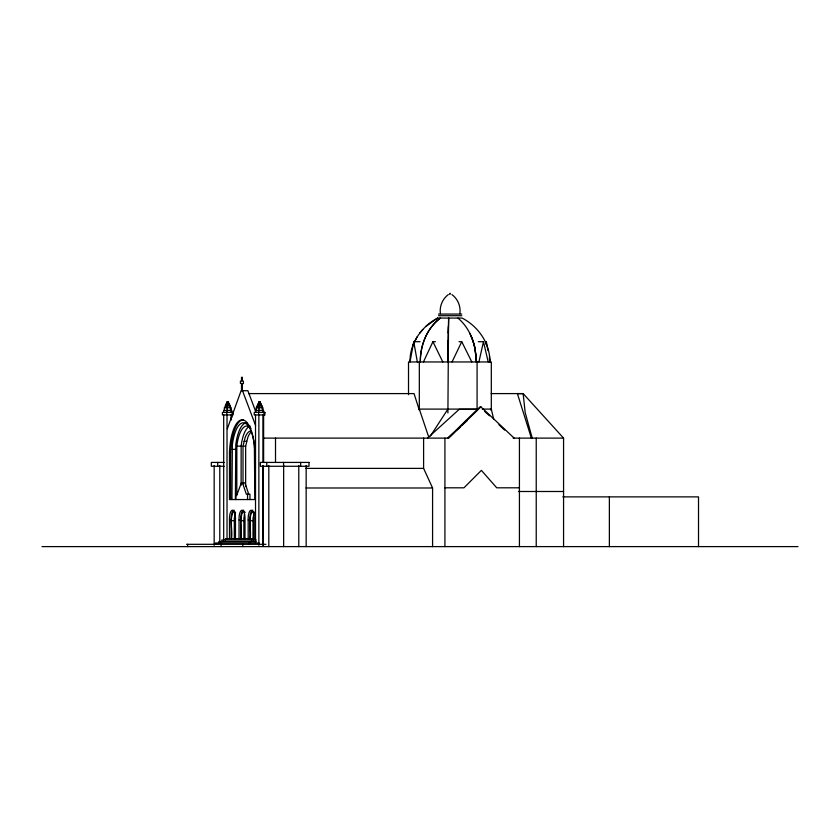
<?xml version="1.0" encoding="UTF-8"?>
<svg xmlns="http://www.w3.org/2000/svg" width="840" height="840" viewBox="0 0 840 840"><rect width="100%" height="100%" fill="white"/><g stroke="black" fill="none" stroke-linecap="round" stroke-linejoin="round"><path stroke-width="1.26" d="M243.012 483.924L243.012 446.156L245.185 437.409A25.589 8.915 -90 0 1 251.108 430.931M245.648 486.528L245.658 446.156L247.832 437.409A25.589 8.915 -90 0 1 251.612 431.687M231.494 538.619C232.869 529.893 229.068 519.708 233.415 511.57L234.938 511.57M234.308 538.619L234.318 518.332L235.536 512.547M241.048 538.619C242.424 529.893 238.623 519.708 242.97 511.57L243.737 511.235M243.863 538.619L243.873 518.332L244.514 514.091M250.184 538.619C251.57 529.893 247.758 519.708 252.116 511.57L253.638 511.57L254.341 512.547M253.008 538.619L253.008 518.332L254.237 512.547M448.57 318.066L447.909 412.976M448.739 318.066L448.151 336.966A46.935 1.376 -90 0 0 447.993 348.947L447.941 361.956L448.056 340.673M420.284 361.956C420.105 345.377 426.909 328.178 440.412 318.066C426.899 328.178 420.21 345.397 420.389 361.956M448.403 326.235L448.171 333.029M231.956 499.548L232.355 444.675A33.737 11.749 -90 0 1 243.359 422.793A33.737 11.749 -90 0 1 254.363 444.675L254.856 499.548L229.478 499.548L229.478 452.256A36.655 12.779 -90 0 1 242.162 419.864A36.655 12.779 -90 0 1 254.856 452.256M235.389 499.548L235.788 444.675A33.737 11.749 -90 0 1 246.792 422.793M236.806 495.642L236.838 445.798A30.513 10.637 -90 0 1 250.971 428.463M241.122 485.226L241.154 445.798A30.513 10.637 -90 0 1 250.257 426.111M459.869 313.604C460.95 306.432 457.779 298.882 451.941 294.588M420.074 341.702L413.742 341.702L410.004 361.956C409.574 343.487 421.565 326.445 437.608 318.066L462.116 318.066C478.244 326.382 490.224 343.466 489.846 361.956L489.51 356.276M485.898 344.232L486.37 341.702L487.945 350.564M478.905 361.956L483.473 341.702L478.265 341.702M227.325 428.747L241.112 390.716L247.884 390.716L256 412.293M413.154 344.747L417.218 336.756M423.413 361.956L432.925 341.702L435.435 341.702M452.046 361.956L461.748 341.702L459.007 341.702M430.479 435.971L447.909 409.101M419.8 333.029L422.751 329.511M514.143 438.113L480.911 406.875L448.812 438.113L263.939 438.113M427.507 438.113L459.197 409.343L478.286 409.343M453.632 432.884L447.867 438.113L479.955 406.875L480.911 406.875M456.509 430.269L460.352 426.783M462.273 425.04L467.072 420.683M426.038 326.235L437.661 318.066M448.329 294.588C442.491 298.882 439.331 306.432 440.412 313.604M438.522 314.076L461.759 314.076M438.522 315.714L461.759 315.714M248.535 393.593L414.046 393.593L419.318 410.193L419.318 361.956M491.159 393.593L523.163 393.593L563.567 438.113L563.567 546.609M418.971 409.101L477.078 409.101L477.078 361.956M482.255 409.101L491.316 409.101L493.679 419.192M513.156 438.113L563.567 438.113M243.999 441.273L246.635 441.273M236.806 446.156L241.122 446.156M243.012 446.156L245.658 446.156M231.956 449.348L235.389 449.348M229.478 452.256L230.664 452.256A36.655 12.779 90 0 1 243.359 419.864M224.196 462.42L211.334 462.42L211.334 466.274L224.196 466.274M305.508 468.384L423.602 468.384L432.579 487.988L432.579 546.609M444.917 487.809L463.953 487.809L481.383 470.369L496.734 487.809L519.424 487.809M305.981 487.988L432.579 487.988M518.448 491.495L563.567 491.495M562.79 496.881L698.513 496.881L698.513 546.609M229.488 538.619L229.488 520.002L231.2 520.002A8.662 3.014 -90 0 1 234.192 510.185M239.043 538.619L239.043 520.002L240.755 520.002A8.662 3.014 -90 0 1 243.747 510.185M248.178 538.619L248.178 520.002L249.9 520.002A8.662 3.014 -90 0 1 252.893 510.185M231.494 520.695L234.308 520.695M241.048 520.695L243.863 520.695M250.184 520.695L253.008 520.695M255.528 538.619L225.509 538.619L225.509 539.984M256.232 539.984L221.855 539.984L221.855 541.579M256.232 541.579L218.841 541.579L218.841 542.997M259.056 542.997L215.481 542.997L215.481 544.309M186.564 544.309L265.913 544.309M42 546.609L798 546.609M457.926 318.066C470.62 328.681 476.28 345.765 476.112 361.956M484.701 411.338L489.457 415.8M498.95 424.725L504.651 430.08M244.493 511.57L245.196 512.547M461.748 341.702L471.818 361.956M432.925 341.702L442.817 361.956M469.655 333.029L471.44 336.966A46.557 32.361 -90 0 1 475.178 348.947L476.385 361.956M242.508 390.716L255.581 425.481M471.366 336.756L471.44 336.966A46.935 31.259 -90 0 1 474.968 348.947L476.007 357.578M248.745 494.183L244.902 482.853L241.374 482.853L237.069 494.372L235.946 494.372L235.946 499.548M242.498 482.853L246.341 494.183L249.953 494.183L249.953 499.548M419.318 409.101L428.673 436.905M490.886 409.101L491.316 410.456L491.316 361.956L408.513 361.956L408.513 394.695M531.384 438.113L517.388 393.593L523.142 393.645L525.189 412.608L532.203 438.113M483.473 341.702L488.208 361.956M489.3 358.155L489.972 361.956M413.742 341.702L417.344 361.956M609.378 496.881L609.378 546.609M536.235 438.113L536.235 546.609M519.424 438.113L519.424 546.609M444.917 438.113L444.917 546.609M423.602 438.113L423.602 468.384M306.159 465.518L306.159 546.609M300.636 462.42L300.636 466.274M298.778 465.518L298.778 546.609M283.647 465.518L283.647 546.609M283.574 462.42L283.574 466.274M275.51 438.113L275.51 462.084M268.81 465.518L268.81 546.609M266.763 462.42L266.763 466.274M263.959 412.398L263.959 414.929M263.623 412.398L263.623 410.424L255.518 410.424L255.518 412.398M263.623 414.929L263.623 461.864M263.204 465.518L263.204 545.317M262.993 410.424L262.993 407.694L256.158 407.694L256.158 410.424M262.909 410.424L262.909 412.398M262.909 414.929L262.909 461.864M262.909 465.78L262.909 545.307M262.385 407.694L262.385 410.424M262.248 407.694L262.248 405.909L256.904 405.909L256.904 407.694M261.776 405.909L261.776 407.694M261.408 405.909L261.408 404.03L257.733 404.03L257.733 405.909M261.083 404.03L261.083 405.909M260.411 404.03L260.411 401.961L258.741 401.961L258.741 404.03M260.264 401.961L260.264 404.03M259.423 401.961L259.423 404.03M259.245 404.03L259.245 405.909M259.098 405.909L258.962 410.424M258.888 401.961L258.888 404.03M258.857 410.424L258.857 412.398M258.857 414.929L258.857 545.307M258.625 412.398L258.625 414.929M258.059 404.03L258.059 405.909M257.376 405.909L257.376 407.694M255.518 414.929L255.518 542.703M254.163 538.619L254.163 520.002A8.662 3.014 -90 0 0 251.171 510.185A8.662 3.014 -90 0 0 248.178 520.002M253.481 538.619L253.481 539.984M251.517 539.984L251.517 541.579M250.131 541.579L250.131 542.997M249.9 520.002L249.9 538.619M248.882 542.997L248.882 544.309M247.548 494.183L247.548 499.548M245.018 538.619L245.018 520.002A8.662 3.014 -90 0 0 242.025 510.185A8.662 3.014 -90 0 0 239.043 520.002M242.792 544.309L242.792 546.609M242.246 390.716L242.246 383.618L243.411 383.618L243.411 381.077L242.246 381.077L242.246 377.276L241.511 377.276L241.511 381.077L240.429 381.077L240.429 383.429L241.511 383.429L241.511 390.716M240.755 520.002L240.755 538.619M235.463 538.619L235.463 520.002A8.662 3.014 -90 0 0 232.47 510.185A8.662 3.014 -90 0 0 229.488 520.002M232.124 412.398L232.124 414.929M231.798 412.398L231.798 410.424L223.681 410.424L223.681 412.398M231.798 414.929L231.798 417.543M231.2 520.002L231.2 538.619M231.073 412.398L231.158 407.694L224.322 407.694L224.322 410.424M231.073 414.929L231.073 420.147M230.664 452.256L230.664 499.548M230.548 410.424L230.412 405.909L225.067 405.909L225.067 407.694M229.94 405.909L229.94 407.694M229.572 405.909L229.572 404.03L225.908 404.03L225.908 405.909M229.247 404.03L229.247 405.909M228.575 404.03L228.575 401.961L226.905 401.961L226.905 404.03M228.428 401.961L228.428 404.03M227.588 401.961L227.588 404.03M227.409 404.03L227.262 407.694M227.136 407.694L227.136 410.424M227.052 401.961L227.052 404.03M227.021 410.424L227.021 412.398M227.021 414.929L227.021 538.787M226.79 412.398L226.79 414.929M226.233 404.03L226.233 405.909M223.681 414.929L223.681 540.099M221.078 544.309L221.078 546.609M219.786 465.518L219.786 542.724M217.728 462.42L217.728 466.274M214.168 465.518L214.168 545.317M187.677 544.309L187.677 546.609M450.135 293.391L449.883 294.105L450.135 293.391M233.069 412.398L222.411 412.398L222.411 414.929L233.069 414.929L233.069 412.398M264.904 412.398L254.247 412.398L254.247 414.929L264.904 414.929L264.904 412.398M309.005 462.42L260.368 462.42L260.368 466.274L309.005 466.274L309.005 462.42"/></g></svg>
